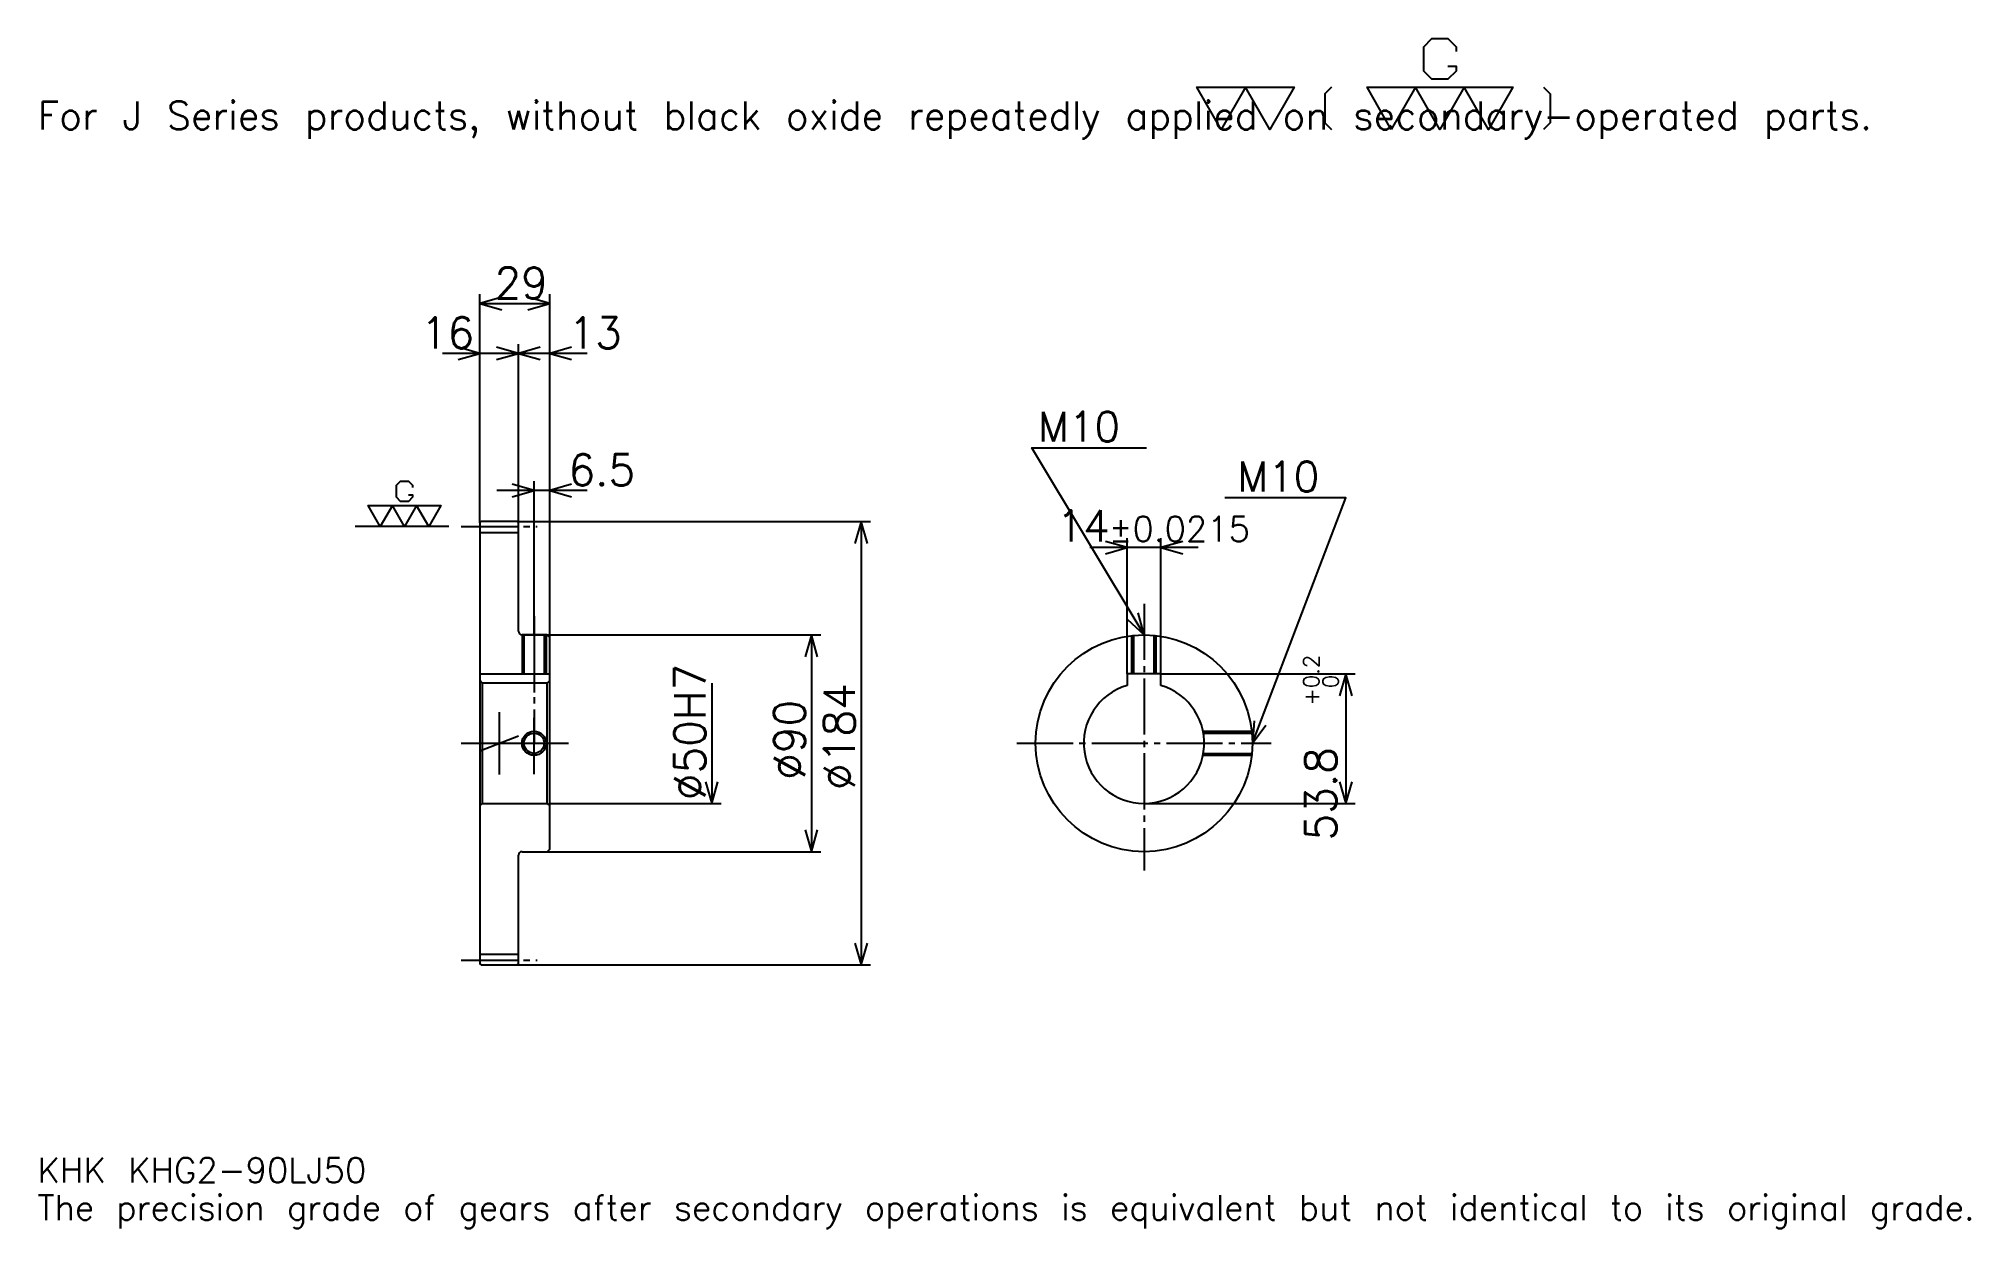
# Model space of a CAD drawing. Extents: x 26 to 828, y 9 to 503.
import ezdxf

# ---------------------------------------------------------------- set-up
doc = ezdxf.new("R2010")
doc.units = 0
doc.linetypes.add('DASHDOT', pattern=[31.04348, 23.282609, -2.586957, 2.586957, -2.586957])
doc.layers.get('0').update_dxf_attribs({"linetype": 'CONTINUOUS'})
doc.layers.add('DASHDOT', color=6, linetype='DASHDOT')
doc.styles.add('KANJI', font='TXT', dxfattribs={"bigfont": 'BIGFONT'})

msp = doc.modelspace()

# ---------------------------------------------------------------- linework, layer by layer
at = {"color": 5}
for p, q in [((209.543472, 302.836945), (209.543472, 397.260864)), ((209.543472, 393.380432), (238.543472, 393.380432)), ((238.543472, 302.836945), (238.543472, 397.260864)), ((241.065216, 372.684753), (194.021729, 372.684753)), ((254.065216, 372.684753), (210.021729, 372.684753)), ((225.543472, 302.836945), (225.543472, 376.565186)), ((254.065216, 315.771729), (216.521729, 315.771729)), ((232.043472, 302.836945), (232.043472, 319.652161)), ((209.543472, 302.336945), (209.543472, 302.836945)), ((225.043472, 302.836945), (238.543472, 302.836945)), ((225.543472, 302.336945), (225.543472, 302.836945)), ((232.043472, 255.836945), (232.043472, 302.836945)), ((232.043472, 255.836945), (232.043472, 302.836945)), ((238.543472, 302.836945), (371.771729, 302.836945)), ((238.543472, 254.836945), (238.543472, 302.836945)), ((367.891296, 302.836945), (367.891296, 118.836945)), ((507.847839, 292.054321), (462.804352, 292.054321)), ((478.326111, 239.636948), (478.326111, 295.934753)), ((492.326111, 239.636948), (492.326111, 295.934753)), ((227.043472, 255.836945), (238.543472, 255.836945)), ((238.543472, 255.836945), (351.07608, 255.836945)), ((347.195648, 255.836945), (347.195648, 165.836945)), ((305.804352, 235.836945), (305.804352, 185.836945)), ((492.326111, 239.636948), (573.010864, 239.636948)), ((569.130432, 239.636948), (569.130432, 185.836945)), ((238.543472, 185.836945), (309.684784, 185.836945)), ((485.326111, 185.836945), (573.010864, 185.836945)), ((227.043472, 165.836945), (238.543472, 165.836945)), ((238.543472, 165.836945), (351.07608, 165.836945)), ((225.043472, 118.836945), (238.543472, 118.836945)), ((238.543472, 118.836945), (371.771729, 118.836945))]:
    msp.add_line(p, q, dxfattribs=at)
at = {"color": 7}
for p, q in [((196.608688, 300.836945), (157.804337, 300.836945)), ((217.543472, 223.771729), (217.543472, 197.902161))]:
    msp.add_line(p, q, dxfattribs=at)
at = {"color": 4}
for p, q in [((209.543472, 298.336945), (225.543472, 298.336945)), ((209.543472, 239.636948), (238.543472, 239.636948)), ((210.543472, 235.836945), (210.543472, 185.836945)), ((237.543472, 235.836945), (238.543472, 236.836945)), ((237.543472, 185.836945), (238.543472, 184.836945)), ((209.543472, 123.336945), (225.543472, 123.336945))]:
    msp.add_line(p, q, dxfattribs=at)
at = {"color": 7}
for points in [[(611.556519, 491.883911), (614.919556, 491.883911), (614.919556, 489.866089), (611.556519, 486.503021), (604.830444, 486.503021), (601.467407, 489.866089), (601.467407, 499.9552), (604.830444, 503.318237), (611.556519, 503.318237), (614.919556, 499.9552), (614.919556, 497.937378)], [(517.391296, 465.652161), (507.302155, 483.139984), (547.658691, 483.139984), (537.56958, 465.652161), (527.480408, 483.139984), (517.391296, 465.652161)], [(563.128662, 483.139984), (560.438232, 480.449554), (560.438232, 468.34259), (563.128662, 465.652161)], [(588.015198, 465.652161), (577.926086, 483.139984), (638.460876, 483.139984), (628.371704, 465.652161), (618.282593, 483.139984), (608.193481, 465.652161), (598.10437, 483.139984), (588.015198, 465.652161)], [(651.240417, 483.139984), (653.930847, 480.449554), (653.930847, 468.34259), (651.240417, 465.652161)], [(179.922821, 313.95282), (181.60434, 313.95282), (181.60434, 312.943909), (179.922821, 311.26239), (176.559784, 311.26239), (174.87825, 312.943909), (174.87825, 317.988464), (176.559784, 319.669983), (179.922821, 319.669983), (181.60434, 317.988464), (181.60434, 316.979553)], [(168.152161, 300.836945), (163.107605, 309.580872), (193.375, 309.580872), (188.330429, 300.836945), (183.285858, 309.580872), (178.241302, 300.836945), (173.196732, 309.580872), (168.152161, 300.836945)]]:
    msp.add_lwpolyline(points, dxfattribs=at)
at = {"color": 5}
for points in [[(218.597824, 395.967407), (209.543472, 393.380432), (218.597824, 390.793457)], [(229.48912, 390.793457), (238.543472, 393.380432), (229.48912, 395.967407)], [(200.48912, 370.097809), (209.543472, 372.684753), (200.48912, 375.271729)], [(216.48912, 370.097809), (225.543472, 372.684753), (216.48912, 375.271729)], [(234.597824, 375.271729), (225.543472, 372.684753), (234.597824, 370.097809)], [(247.597824, 375.271729), (238.543472, 372.684753), (247.597824, 370.097809)], [(485.326111, 255.836945), (438.760864, 333.445648), (486.36084, 333.445648)], [(222.98912, 313.184753), (232.043472, 315.771729), (222.98912, 318.358704)], [(247.597824, 318.358704), (238.543472, 315.771729), (247.597824, 313.184753)], [(530.326111, 210.836945), (569.130432, 312.75), (518.943481, 312.75)], [(370.478271, 293.782593), (367.891296, 302.836945), (365.304321, 293.782593)], [(469.271729, 289.467377), (478.326111, 292.054321), (469.271729, 294.641296)], [(501.380432, 294.641296), (492.326111, 292.054321), (501.380432, 289.467377)], [(478.449402, 262.27002), (485.326111, 255.836945), (482.885986, 264.931946)], [(349.782593, 246.782593), (347.195648, 255.836945), (344.608704, 246.782593)], [(571.717407, 230.582596), (569.130432, 239.636948), (566.543518, 230.582596)], [(531.13031, 220.219208), (530.326111, 210.836945), (535.965637, 218.378128)], [(303.217377, 194.891296), (305.804352, 185.836945), (308.391296, 194.891296)], [(566.543518, 194.891296), (569.130432, 185.836945), (571.717407, 194.891296)], [(344.608704, 174.891296), (347.195648, 165.836945), (349.782593, 174.891296)], [(365.304321, 127.891296), (367.891296, 118.836945), (370.478271, 127.891296)]]:
    msp.add_lwpolyline(points, dxfattribs=at)
at = {"color": 4}
for points in [[(225.543472, 257.336945), (225.543472, 302.336945), (225.043472, 302.836945), (210.043472, 302.836945), (209.543472, 302.336945), (209.543472, 184.836945)], [(227.043472, 255.836945), (227.043472, 239.636948)], [(227.043472, 165.836945), (237.543472, 165.836945), (238.543472, 166.836945), (238.543472, 254.836945), (237.543472, 255.836945), (227.043472, 255.836945)], [(227.85347, 255.836945), (227.85347, 239.636948)], [(236.233475, 255.836945), (236.233475, 239.636948)], [(237.043472, 255.836945), (237.043472, 239.636948)], [(480.326111, 239.636948), (480.326111, 255.558304)], [(481.136108, 239.636948), (481.136108, 255.641449)], [(489.516113, 239.636948), (489.516113, 255.641449)], [(490.326111, 239.636948), (490.326111, 255.558304)], [(209.543472, 184.836945), (210.543472, 185.836945), (237.543472, 185.836945), (237.543472, 235.836945), (210.543472, 235.836945), (209.543472, 236.836945)], [(492.326111, 234.836945), (492.326111, 239.636948), (478.326111, 239.636948), (478.326111, 234.836945)], [(509.820984, 215.836945), (530.047424, 215.836945)], [(509.972473, 215.026947), (530.130615, 215.026947)], [(509.820984, 205.836945), (530.047424, 205.836945)], [(509.972473, 206.646942), (530.130615, 206.646942)], [(209.543472, 184.836945), (209.543472, 119.336945), (210.043472, 118.836945), (225.043472, 118.836945), (225.543472, 119.336945), (225.543472, 164.336945)]]:
    msp.add_lwpolyline(points, dxfattribs=at)
for centre, radius in [((485.326111, 210.836945), 45), ((232.043472, 210.836945), 4.19)]:
    msp.add_circle(centre, radius, dxfattribs=at)
at = {"color": 7}
msp.add_circle((232.043472, 210.836945), 5, dxfattribs=at)
at = {"color": 4}
for centre, radius, start, end in [((227.043472, 257.336945), 1.5, 180, 270), ((485.326111, 210.836945), 25, 106.260204555, 73.739795445), ((227.043472, 164.336945), 1.5, 90, 180)]:
    msp.add_arc(centre, radius, start, end, dxfattribs=at)
at = {"layer": 'DASHDOT', "color": 7}
for p, q in [((201.782608, 300.836945), (233.304337, 300.836945)), ((485.326111, 268.771729), (485.326111, 158.07608)), ((232.043472, 255.836945), (232.043472, 210.836945)), ((201.782608, 210.836945), (246.304337, 210.836945)), ((209.543472, 207.685654), (225.543472, 213.988235)), ((432.565216, 210.836945), (538.086975, 210.836945)), ((201.782608, 120.836945), (233.304337, 120.836945))]:
    msp.add_line(p, q, dxfattribs=at)
for points in [[(232.043472, 263.597809), (232.043472, 231.876068)], [(232.043472, 198.07608), (232.043472, 223.597809)], [(219.282608, 210.836945), (244.804352, 210.836945)]]:
    msp.add_lwpolyline(points, dxfattribs=at)

# ---------------------------------------------------------------- texts
at = {"color": 7, "style": 'KANJI'}
for s, height, p in [('For J Series products, without black oxide repeatedly applied on secondary-operated parts.', 11.641304, (25.869566, 465.652161)), ('29', 12.934783, (215.635864, 395.450012)), ('16', 12.934783, (184.967377, 374.754333)), ('13', 12.934783, (246.304352, 374.754333)), ('M10', 12.417392, (441.347839, 336.032593)), ('6.5', 12.934783, (246.304352, 317.841309)), ('M10', 12.417392, (524.117371, 315.336945)), ('14', 12.934783, (448.925049, 294.641296)), ('%%p0.0215', 10.347826, (470.783264, 294.641296)), ('KHK KHG2-90LJ50', 10.347826, (25.869566, 28.456522)), ('The precision grade of gears after secondary operations is equivalent but not identical to its original grade.', 10.347826, (25.869566, 12.934783))]:
    msp.add_text(s, height=height, dxfattribs=at).set_placement(p)
for s, height, p in [('%%c50H7', 12.934783, (303.217377, 187.230957)), ('0.2', 6.467391, (558.006531, 233.705582)), ('%%c184', 12.934783, (365.304321, 191.434769)), ('0', 6.467391, (566.026123, 233.705582)), ('%%c90', 12.934783, (344.608704, 195.63858)), ('+', 6.467391, (558.006531, 226.462097)), ('53.8', 12.934783, (565.25, 170.47525))]:
    msp.add_text(s, height=height, rotation=90, dxfattribs=at).set_placement(p)

doc.saveas('drawing.dxf')
